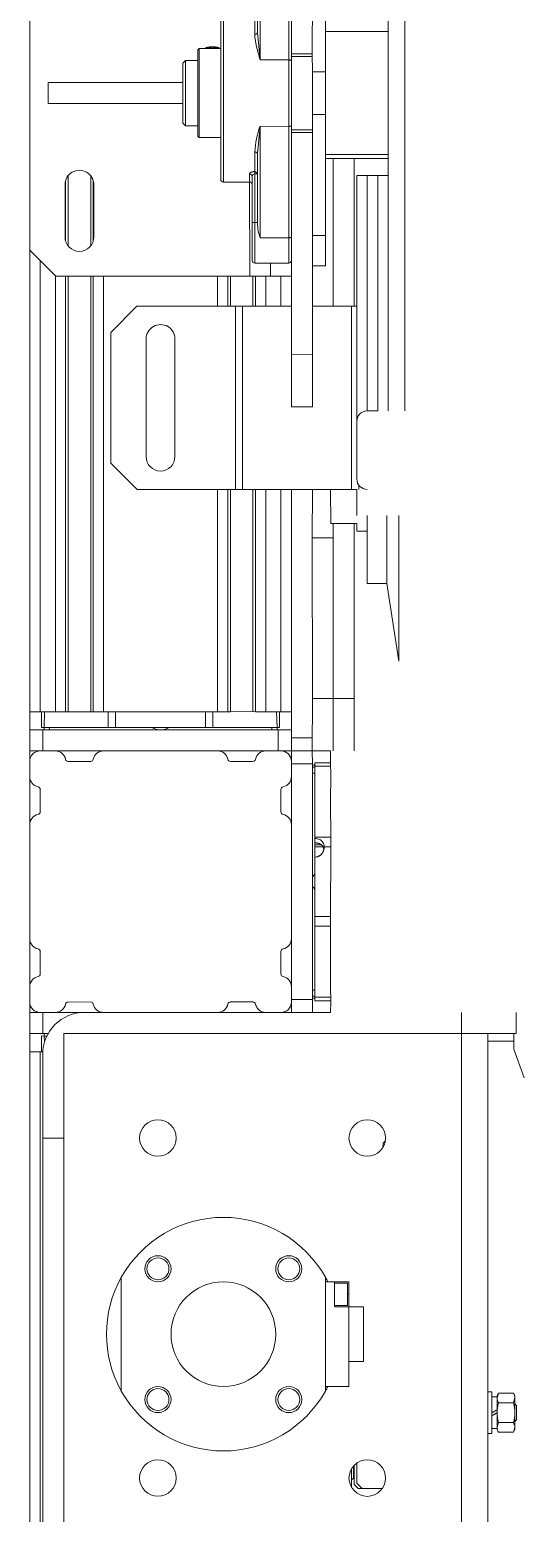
# Model space of a CAD drawing. Header units: millimetres. Extents: x 2179 to 48742, y 3478 to 161002.
# Drawn here: x 33257 to 33446, y 146367 to 146934 of the extents above; entities that cross this region are included whole.
import ezdxf

# ---------------------------------------------------------------- set-up
doc = ezdxf.new("R2010")
doc.units = ezdxf.units.MM
doc.layers.add('0-1', color=7, linetype='Continuous', lineweight=9)
doc.layers.add('2966-1_navrh dispozice stroju-HK_02_dwg-1', color=7, linetype='Continuous', lineweight=9, true_color=0x919191)

# ---------------------------------------------------------------- blocks, each defined once
blk = doc.blocks.new('2966-1_navrh dispozice stroju-HK_02_dwg-876232-1NP _ stroje')
at = {"layer": '0-1'}
for p, q in [((-65196.01, 59059.04), (-64987.74, 58933.85)), ((-65199.28, 59053.59), (-64991.01, 58928.39)), ((-65115.29, 59003.1), (-65127.65, 58982.53)), ((-65087.37, 58958.31), (-65075.01, 58978.88)), ((-65073.72, 58978.11), (-65086.09, 58957.54)), ((-65122.09, 58973.35), (-65126.21, 58966.49)), ((-65114.53, 58974.64), (-65117.1, 58970.35)), ((-65100.5, 58966.21), (-65103.08, 58961.92)), ((-65031.99, 58937.86), (-65080.42, 58966.97)), ((-65103.84, 58951.88), (-65125.62, 58964.97)), ((-65102.21, 58952.07), (-65098.09, 58958.92)), ((-65099.84, 58919.14), (-65156.4, 58953.14)), ((-65142.87, 58944.6), (-65143.12, 58944.53)), ((-65145.87, 58939.97), (-65145.81, 58939.71)), ((-65060.89, 58942.39), (-65063.47, 58938.11)), ((-65118.46, 58920.18), (-65146.75, 58937.18)), ((-64972.51, 58900.94), (-65032.51, 58937)), ((-65095.93, 58929.62), (-65093.31, 58928.05)), ((-65079.51, 58920.92), (-65067.09, 58913.45)), ((-65058.34, 58916.36), (-65062.62, 58918.93)), ((-65049.41, 58908.89), (-65059.26, 58914.82)), ((-65046.42, 58913.86), (-65056.28, 58919.79)), ((-65053.99, 58901.27), (-65044.36, 58917.29)), ((-65051.93, 58904.69), (-65061.79, 58910.62)), ((-65051.43, 58905.53), (-65061.28, 58911.46)), ((-65056.36, 58897.32), (-65066.22, 58903.24)), ((-64971.11, 58903.28), (-64972.5, 58904.12)), ((-65058.89, 58893.12), (-65068.74, 58899.05)), ((-65056.87, 58896.48), (-65066.73, 58902.4)), ((-65103.65, 58863.44), (-65126.67, 58877.28)), ((-65104.76, 58865.25), (-65124.54, 58877.14)), ((-65123.11, 58876.54), (-65105.97, 58866.23)), ((-64964.39, 58878.55), (-64911.68, 58846.87)), ((-65108.08, 58856.07), (-65131.1, 58869.9)), ((-65056.57, 58872.71), (-65018, 58849.53)), ((-65110.21, 58856.2), (-65129.98, 58868.09)), ((-65111.64, 58856.81), (-65128.78, 58867.11)), ((-65023.67, 58840.1), (-65062.24, 58863.28)), ((-64903.43, 58860.58), (-64886.29, 58850.28)), ((-64759.73, 58845.37), (-64764.88, 58836.8)), ((-64902.94, 58832.28), (-64898.82, 58839.14)), ((-64901.23, 58825.42), (-64908.09, 58829.54)), ((-64889.82, 58833.73), (-64889.31, 58834.59)), ((-64888.71, 58834.23), (-64889.22, 58833.37)), ((-64887.25, 58832.19), (-64886.73, 58833.04)), ((-64910.23, 58827.92), (-64909.38, 58827.4)), ((-64888.13, 58818.71), (-64880.74, 58814.27)), ((-64863.23, 58818.91), (-64862.61, 58818.54)), ((-64860.81, 58821.54), (-64859.52, 58823.68)), ((-64907.24, 58807.67), (-64902.8, 58815.06)), ((-64923.27, 58806.22), (-64928.42, 58809.32)), ((-64921.82, 58808.65), (-64926.96, 58811.74)), ((-64813.35, 58788.93), (-64836.62, 58802.92)), ((-64816.11, 58789.42), (-64815.6, 58790.28)), ((-64834.99, 58786.77), (-64827.6, 58782.33)), ((-64814.14, 58788.24), (-64813.63, 58789.1)), ((-64813.03, 58788.74), (-64813.54, 58787.88)), ((-64940.99, 58776.76), (-64946.13, 58779.85)), ((-64942.44, 58774.33), (-64947.59, 58777.42)), ((-64823.95, 58767.66), (-64828.39, 58760.27)), ((-64646.55, 58769.87), (-64647.58, 58768.16)), ((-64939.18, 58754.53), (-64934.74, 58761.92)), ((-64637.13, 58761.87), (-64636.09, 58763.59)), ((-64954.03, 58755.07), (-64953.17, 58754.55)), ((-64928.14, 58735.42), (-64935.53, 58739.86)), ((-64719.46, 58737.16), (-64682.2, 58714.76)), ((-64855.89, 58714.52), (-64860.33, 58707.13)), ((-64875, 58703.48), (-64882.39, 58707.92)), ((-64645.45, 58704.34), (-64651.63, 58708.05)), ((-64861.89, 58696.77), (-64855.04, 58692.64)), ((-64857.61, 58688.36), (-64851.61, 58684.75)), ((-64849.02, 58689.06), (-64849.55, 58688.18)), ((-64722.38, 58647.91), (-64759.65, 58670.31))]:
    blk.add_line(p, q, dxfattribs=at)
at = {"layer": '0-1', "flags": 128}
for points in [[(-65053.52, 58932.13), (-65050.95, 58936.42), (-65060.89, 58942.39), (-65100.5, 58966.21), (-65114.53, 58974.64), (-65154.14, 58998.45), (-65164.08, 59004.42), (-65166.66, 59000.14)], [(-65163.62, 58973.81), (-65140.75, 58960.06), (-65131.28, 58955.54), (-65167.78, 58977.48), (-65162.12, 58986.91), (-65125.62, 58964.97), (-65131.28, 58955.54)], [(-65145.58, 58978.14), (-65127.07, 58967.01), (-65122.95, 58973.86), (-65141.46, 58984.99)], [(-65182.41, 58981.7), (-65220.57, 58918.21), (-65217.15, 58904.48), (-65114.31, 58842.66), (-64963.03, 58751.73)], [(-65097.23, 58958.41), (-65103.08, 58961.92), (-65117.1, 58970.35), (-65122.95, 58973.86)], [(-65068.15, 58974.76), (-65070.17, 58971.41), (-65072.32, 58967.83), (-65074.33, 58964.48), (-64993.85, 58916.1), (-64974.84, 58904.67), (-64993.85, 58916.1)], [(-65072.32, 58967.83), (-64995.18, 58921.46), (-64993.03, 58925.04), (-65070.17, 58971.41)], [(-65127.07, 58967.01), (-65124.78, 58965.63), (-65103.64, 58952.92), (-65101.35, 58951.55)], [(-65062.42, 58909.57), (-65093.31, 58928.05), (-65098.47, 58919.48), (-65156.75, 58954.51), (-65151.59, 58963.08), (-65148.98, 58961.51)], [(-65140.7, 58958.87), (-65147.12, 58962.73), (-65147.88, 58963.18), (-65147.42, 58963.94)], [(-65028.5, 58907.76), (-65011.36, 58897.46), (-65007.24, 58904.31), (-65024.38, 58914.62), (-65028.5, 58907.76), (-65101.35, 58951.55), (-65097.23, 58958.41), (-65024.38, 58914.62)], [(-65067.34, 58929.94), (-65103.84, 58951.88), (-65109.5, 58942.45)], [(-65113.55, 58927.38), (-65117.78, 58920.35), (-65146.92, 58937.87), (-65142.69, 58944.9)], [(-65078.19, 58922.46), (-65101.07, 58936.21), (-65109.5, 58942.45), (-65073, 58920.51), (-65067.34, 58929.94), (-65059.02, 58924.93), (-65065.71, 58913.79), (-65079, 58921.78), (-65079.51, 58920.92), (-65094.64, 58930.01)], [(-65040.24, 58924.15), (-65032.51, 58937), (-65031.48, 58938.72)], [(-65121.89, 58922.24), (-65124.36, 58918.13), (-65145.79, 58931.01), (-65143.32, 58935.12)], [(-65094.51, 58932.14), (-65094.97, 58931.38), (-65095.72, 58931.83), (-65102.15, 58935.69)], [(-65124.36, 58918.13), (-65125.74, 58917.79), (-65145.45, 58929.64), (-65145.79, 58931.01)], [(-65094.97, 58931.38), (-65079, 58921.78), (-65078.48, 58922.63)], [(-65139.02, 58925.77), (-65165.55, 58881.63), (-65158.7, 58877.51), (-65132.16, 58921.65)], [(-65054.22, 58923.22), (-65058.34, 58916.36), (-65062.42, 58909.57), (-65100.58, 58846.08), (-65114.31, 58842.66)], [(-64956.99, 58907.36), (-64934.71, 58893.96), (-64906.86, 58882.59), (-64954.62, 58911.3)], [(-65055.38, 58898.95), (-65053.99, 58901.27), (-64993.99, 58865.21), (-64995.39, 58862.89), (-65055.38, 58898.95), (-65074.76, 58866.72), (-65071.34, 58853), (-65028.48, 58827.24), (-65014.76, 58830.66), (-64995.39, 58862.89)], [(-64993.99, 58865.21), (-64972.51, 58900.94), (-64971.48, 58902.65), (-64962.91, 58897.5)], [(-64980.24, 58888.08), (-64964.39, 58878.55), (-64960.27, 58885.41), (-64907.56, 58853.72), (-64964.98, 58888.24), (-64960.86, 58895.1), (-64960.34, 58895.96), (-64957.77, 58894.41), (-64955.71, 58897.84)], [(-64934.71, 58893.96), (-64938.57, 58887.54), (-64960.85, 58900.93)], [(-64976.64, 58894.08), (-64965.49, 58887.39), (-64964.98, 58888.24)], [(-64808.83, 58785.05), (-64805.22, 58791.04), (-64808.65, 58793.11), (-64813.62, 58796.09), (-64816.98, 58798.11), (-64817.82, 58798.62), (-64825.19, 58803.05), (-64826.03, 58803.55), (-64829.39, 58805.57), (-64866.76, 58828.04), (-64870.12, 58830.05), (-64870.96, 58830.56), (-64878.33, 58834.99), (-64879.17, 58835.5), (-64882.53, 58837.52), (-64887.5, 58840.5), (-64890.93, 58842.56), (-64894.54, 58836.56), (-64911.68, 58846.87), (-64907.56, 58853.72), (-64890.41, 58843.42), (-64907.56, 58853.72), (-64903.43, 58860.58), (-64960.86, 58895.1)], [(-64957.03, 58748.12), (-64950.18, 58744), (-64948.12, 58747.43), (-64945.13, 58752.39), (-64935.64, 58768.18), (-64913.19, 58805.53), (-64903.7, 58821.32), (-64900.72, 58826.28), (-64898.66, 58829.71), (-64905.51, 58833.83), (-64911.51, 58837.44), (-64984.36, 58881.23)], [(-64986.43, 58877.8), (-64913.57, 58834.01), (-64911.51, 58837.44)], [(-64991.43, 58869.47), (-64918.58, 58825.68), (-64916.56, 58829.04)], [(-64989.41, 58872.83), (-64916.56, 58829.04), (-64913.57, 58834.01)], [(-64991.94, 58868.63), (-64919.09, 58824.84), (-64918.58, 58825.68)], [(-65093.23, 58858.32), (-64950.52, 58772.54), (-64948.5, 58775.9)], [(-65091.21, 58861.68), (-64948.5, 58775.9), (-64926.04, 58813.27)], [(-64996.87, 58860.42), (-64924.02, 58816.63), (-64923.52, 58817.47)], [(-64996.37, 58861.26), (-64923.52, 58817.47), (-64919.09, 58824.84)], [(-65093.73, 58857.48), (-64951.03, 58771.7), (-64950.52, 58772.54)], [(-64998.89, 58857.06), (-64926.04, 58813.27), (-64924.02, 58816.63)], [(-65098.67, 58849.27), (-64955.96, 58763.49), (-64955.46, 58764.33)], [(-65098.16, 58850.11), (-64955.46, 58764.33), (-64951.03, 58771.7)], [(-64768.72, 58851.78), (-64761.86, 58847.65), (-64767.45, 58838.35), (-64604.61, 58740.46), (-64609.76, 58731.89)], [(-64762.3, 58846.92), (-64757.15, 58843.82), (-64745.67, 58841.59)], [(-65108.82, 58844.03), (-64960.97, 58755.16), (-64957.98, 58760.13)], [(-65100.86, 58846.01), (-64957.98, 58760.13), (-64955.96, 58763.49)], [(-64813.11, 58787.62), (-64808.83, 58785.05), (-64812.95, 58778.19), (-64816.38, 58780.25), (-64821.35, 58783.24), (-64837.13, 58792.72), (-64874.49, 58815.18), (-64890.27, 58824.66), (-64895.23, 58827.65), (-64898.66, 58829.71), (-64894.54, 58836.56), (-64890.25, 58833.99)], [(-64888.98, 58834.39), (-64890.16, 58835.1), (-64887.07, 58840.25)], [(-64862.62, 58825.55), (-64865.71, 58820.4), (-64888.98, 58834.39), (-64885.89, 58839.53)], [(-64779.46, 58833.9), (-64772.61, 58829.78), (-64767.45, 58838.35)], [(-64913.83, 58833.58), (-64908.69, 58830.49), (-64909.29, 58829.48), (-64921.82, 58808.65), (-64923.27, 58806.22), (-64940.99, 58776.76), (-64942.44, 58774.33), (-64954.97, 58753.5), (-64955.57, 58752.49), (-64960.71, 58755.59)], [(-64905.51, 58833.83), (-64908.09, 58829.54), (-64954.46, 58752.41)], [(-64914.43, 58832.57), (-64909.2, 58829.63), (-64908.35, 58829.12)], [(-64894.37, 58827.13), (-64890.25, 58833.99), (-64813.11, 58787.62), (-64817.23, 58780.76)], [(-64688.07, 58601.61), (-64850.91, 58699.5), (-64772.61, 58829.78), (-64609.76, 58731.89), (-64688.07, 58601.61), (-64692.19, 58594.76), (-64820.75, 58672.04), (-64816.63, 58678.89)], [(-64865.71, 58820.4), (-64865.33, 58820.18), (-64863.91, 58819.32), (-64863.23, 58818.91), (-64861.94, 58821.05)], [(-64839.72, 58804.78), (-64859.24, 58816.51), (-64862.61, 58818.54), (-64861.02, 58821.18)], [(-64833.53, 58808.06), (-64836.62, 58802.92), (-64839.72, 58804.78), (-64836.63, 58809.93)], [(-64809.08, 58793.36), (-64812.17, 58788.22), (-64813.35, 58788.93), (-64810.26, 58794.07)], [(-64750.69, 58781.6), (-64752.06, 58782.43), (-64752.38, 58783.68)], [(-64812.95, 58778.19), (-64815.01, 58774.76), (-64817.99, 58769.8), (-64827.48, 58754.01), (-64849.94, 58716.66), (-64853.69, 58710.41), (-64859.42, 58700.87), (-64862.41, 58695.91), (-64864.47, 58692.48)], [(-64646.13, 58769.62), (-64647.46, 58771.09), (-64644.55, 58775.93), (-64643.39, 58775.91), (-64642.62, 58775.45), (-64641.3, 58773.97), (-64644.2, 58769.14)], [(-64642.62, 58775.45), (-64637.78, 58772.54), (-64632.98, 58769.65)], [(-64634.95, 58770.83), (-64635.15, 58771.66), (-64639.87, 58774.49), (-64640.69, 58774.28)], [(-64636.32, 58759.52), (-64635.5, 58760.89), (-64649.21, 58769.14), (-64650.03, 58767.77)], [(-64631.69, 58768.19), (-64632.25, 58769.21), (-64632.98, 58769.65), (-64631.69, 58768.19), (-64634.59, 58763.36), (-64635.75, 58763.38), (-64636.48, 58763.82), (-64641.28, 58766.71), (-64646.13, 58769.62), (-64646.89, 58770.08), (-64647.46, 58771.09)], [(-64634.86, 58770.1), (-64637.77, 58765.27), (-64636.48, 58763.82)], [(-64960.11, 58756.59), (-64955.06, 58753.35), (-64954.2, 58752.84)], [(-64960.97, 58755.16), (-64963.03, 58751.73), (-64957.03, 58748.12), (-64954.46, 58752.41), (-64947.6, 58748.29)], [(-64950.18, 58744), (-64946.75, 58741.94), (-64941.78, 58738.95), (-64926.01, 58729.47)], [(-64717.97, 58736.27), (-64716.17, 58739.27), (-64713.34, 58743.98), (-64709.27, 58741.53), (-64709.52, 58741.1)], [(-64716.17, 58739.27), (-64708.03, 58734.37), (-64705.19, 58739.08), (-64702.36, 58743.8), (-64684.36, 58732.98), (-64687.2, 58728.27)], [(-64708.46, 58734.63), (-64705.88, 58738.91), (-64713.17, 58743.29), (-64715.74, 58739.01)], [(-64683.69, 58715.66), (-64679.05, 58723.37), (-64705.19, 58739.08), (-64709.27, 58741.53)], [(-64926, 58729.47), (-64888.64, 58707.01), (-64872.87, 58697.53)], [(-64643.05, 58707.56), (-64645.8, 58706.88), (-64652.43, 58710.87)], [(-64639.06, 58714.2), (-64643.05, 58707.56), (-64643.82, 58706.28), (-64645.88, 58705.77), (-64652.22, 58709.58)], [(-64647.96, 58705.85), (-64648.19, 58706.78), (-64652.09, 58709.12)], [(-64872.86, 58697.52), (-64867.9, 58694.54), (-64864.47, 58692.48), (-64857.61, 58688.36), (-64855.04, 58692.64), (-64853.95, 58694.45)], [(-64849.29, 58688.61), (-64854.44, 58691.7), (-64853.83, 58692.71), (-64853.36, 58693.49)], [(-64851.82, 58691.5), (-64853.92, 58692.56), (-64854.78, 58693.07)], [(-63202.81, 57698.31), (-64849.55, 58688.18), (-64851.61, 58684.75), (-63204.87, 57694.89)], [(-64848.25, 58688.56), (-64820.75, 58672.04), (-64816.63, 58678.89)]]:
    blk.add_lwpolyline(points, dxfattribs=at)
for points in [[(-65084.54, 58960.11), (-65036.12, 58931)], [(-64745.75, 58729.69), (-64745.75, 58729.7)]]:
    blk.add_lwpolyline(points, close=True, dxfattribs=at)
at = {"layer": '0-1'}
for centre, radius in [((-64756.87, 58778.31), 7), ((-64729.47, 58726.84), 5), ((-64729.47, 58726.84), 4.19), ((-64798.08, 58709.75), 7), ((-64645.45, 58711.34), 7), ((-64720.92, 58692.54), 20), ((-64686.62, 58701.08), 5), ((-64686.62, 58701.08), 4.19), ((-64755.23, 58683.99), 5), ((-64755.23, 58683.99), 4.19), ((-64712.38, 58658.23), 5), ((-64712.38, 58658.23), 4.19), ((-64686.67, 58642.77), 7)]:
    blk.add_circle(centre, radius, dxfattribs=at)
for centre, radius, start, end in [((-65146.49, 58937.61), 0.5, 148.9896, 238.9896), ((-65079.89, 58967.31), 38.67, 220.017, 234.851), ((-65094.68, 58930.27), 1.88, 84.7353, 123.6278), ((-65095.09, 58929.17), 0.958, 61.8096, 151.5561), ((-65094.07, 58930.87), 1.03, 150.6784, 236.6377), ((-65092.46, 58927.53), 1, 58.9896, 148.9896), ((-65059.87, 58925.45), 1, 328.9896, 58.9896), ((-65118.2, 58920.61), 0.5, 238.9896, 328.9896), ((-65068.15, 58941.28), 21.33, 241.9109, 256.8479), ((-64991.83, 58919.45), 3.91, 148.9896, 238.9896), ((-64991.83, 58919.45), 3.91, 148.9896, 238.9896), ((-65099.32, 58919.99), 1, 238.9896, 328.9896), ((-65066.57, 58914.31), 1, 238.9896, 328.9896), ((-64972.82, 58908.02), 3.91, 238.9896, 328.9896), ((-64972.82, 58908.02), 3.91, 238.9896, 328.9896), ((-65125.94, 58871.82), 5.5, 58.9896, 238.9896), ((-65059.41, 58868), 5.5, 58.9896, 238.9896), ((-65108.8, 58861.52), 5.5, 238.9896, 58.9896), ((-65020.84, 58844.81), 5.5, 238.9896, 58.9896), ((-64785.78, 58838.77), 15.92, 325.6767, 328.9896), ((-64897.29, 58824.22), 4, 58.9896, 148.9896), ((-64892.33, 58821.24), 4, 340.5266, 58.9896), ((-64900.28, 58819.25), 4, 148.9896, 227.4527), ((-64900.27, 58819.26), 4, 148.9896, 227.4527), ((-64887.61, 58819.57), 1, 160.5266, 238.9896), ((-64861.21, 58819.12), 2.07, 84.7538, 110.7034), ((-64903.65, 58815.57), 1, 328.9896, 47.4527), ((-64880.23, 58815.13), 1, 238.9896, 317.4527), ((-64880.22, 58815.13), 1, 238.9896, 317.4527), ((-64876.55, 58811.75), 4, 58.9896, 137.4527), ((-64876.54, 58811.75), 4, 58.9896, 137.4527), ((-64848.59, 58815.95), 6, 205.4323, 218.141), ((-64850.39, 58812.95), 3, 178.9896, 205.4323), ((-64909.76, 58803.47), 4, 70.5266, 148.9896), ((-64909.76, 58803.48), 4, 70.5266, 80.1196), ((-64908.1, 58808.18), 1, 250.5266, 328.9896), ((-64908.09, 58808.19), 1, 250.5266, 328.9896), ((-64850.39, 58812.95), 3, 272.547, 298.9896), ((-64848.59, 58815.95), 6, 259.8383, 272.547), ((-64936.42, 58794.07), 6, 295.4323, 2.547), ((-64839.19, 58789.29), 4, 340.5266, 58.9896), ((-64834.47, 58787.63), 1, 160.5266, 238.9896), ((-64827.09, 58783.19), 1, 238.9896, 317.4527), ((-64827.08, 58783.18), 1, 238.9896, 317.4527), ((-64823.41, 58779.81), 4, 58.9896, 137.4527), ((-64823.4, 58779.8), 4, 58.9896, 137.4527), ((-64818.44, 58776.82), 4, 328.9896, 58.9896), ((-64644.46, 58772.18), 3.74, 60.6176, 91.3668), ((-64644.55, 58760.98), 13.39, 59.6348, 75.9328), ((-64932.22, 58766.11), 4, 148.9896, 227.4527), ((-64932.21, 58766.12), 4, 148.9896, 227.4527), ((-64823.09, 58767.14), 1, 70.5266, 148.9896), ((-64823.09, 58767.14), 1, 70.5266, 148.9896), ((-64821.43, 58771.85), 4, 250.5266, 260.1196), ((-64821.42, 58771.86), 4, 250.5266, 328.9896), ((-64644.29, 58772.88), 3.74, 240.6176, 271.3668), ((-64634.26, 58778.11), 13.39, 222.0465, 238.3444), ((-64644.8, 58761.14), 13.39, 42.0406, 58.3503), ((-64634.73, 58766.51), 3.59, 60.6917, 92.0608), ((-64935.6, 58762.43), 1, 328.9896, 47.4527), ((-64935.6, 58762.43), 1, 328.9896, 47.4527), ((-64634.52, 58778.26), 13.39, 239.629, 255.9387), ((-64634.72, 58766.95), 3.59, 240.6917, 272.0608), ((-64827.53, 58759.75), 1, 148.9896, 227.4527), ((-64830.91, 58756.07), 4, 328.9896, 47.4527), ((-64830.91, 58756.08), 4, 328.9896, 47.4527), ((-64941.7, 58750.33), 4, 70.5266, 148.9896), ((-64941.7, 58750.34), 4, 70.5266, 80.1196), ((-64940.03, 58755.05), 1, 250.5266, 328.9896), ((-64940.04, 58755.04), 1, 250.5266, 328.9896), ((-64944.69, 58745.37), 4, 148.9896, 238.9896), ((-64939.72, 58742.38), 4, 238.9896, 317.4527), ((-64936.04, 58739), 1, 58.9896, 137.4527), ((-64936.03, 58739), 1, 58.9896, 137.4527), ((-64928.65, 58734.56), 1, 340.5266, 58.9896), ((-64923.95, 58732.9), 4, 160.5266, 238.9896), ((-64923.94, 58732.9), 4, 160.5266, 238.9896), ((-64720.92, 58692.54), 44.65, 88.1264, 209.8529), ((-64720.92, 58692.54), 44.65, 85.6005, 88.1264), ((-64853.36, 58718.72), 4, 250.5266, 328.9896), ((-64720.92, 58692.54), 44.65, 29.8529, 32.3788), ((-64840.05, 58702.21), 15.92, 148.9896, 238.9896), ((-64855.03, 58714.01), 1, 70.5266, 148.9896), ((-64855.04, 58714), 1, 70.5266, 148.9896), ((-64853.37, 58718.71), 4, 250.5266, 260.1196), ((-64720.92, 58692.54), 44.65, 268.1264, 29.8529), ((-64886.59, 58710.44), 4, 238.9896, 317.4527), ((-64886.58, 58710.44), 4, 238.9896, 317.4527), ((-64882.9, 58707.06), 1, 58.9896, 137.4527), ((-64882.89, 58707.06), 1, 58.9896, 137.4527), ((-64859.47, 58706.62), 1, 148.9896, 227.4527), ((-64862.85, 58702.93), 4, 328.9896, 47.4527), ((-64862.85, 58702.94), 4, 328.9896, 47.4527), ((-64875.52, 58702.63), 1, 340.5266, 58.9896), ((-64875.51, 58702.62), 1, 340.5266, 58.9896), ((-64870.8, 58700.95), 4, 160.5266, 238.9896), ((-64865.84, 58697.97), 4, 238.9896, 328.9896), ((-64720.92, 58692.54), 44.65, 209.8529, 268.1264)]:
    blk.add_arc(centre, radius, start, end, dxfattribs=at)
for points, knots in [([(-65124.78, 58965.63), (-65124.79, 58965.64), (-65124.82, 58965.65), (-65124.85, 58965.66), (-65124.89, 58965.65), (-65124.93, 58965.65), (-65124.97, 58965.63), (-65125.01, 58965.61), (-65125.06, 58965.59), (-65125.12, 58965.55), (-65125.18, 58965.5), (-65125.23, 58965.45), (-65125.28, 58965.41), (-65125.32, 58965.36), (-65125.36, 58965.32), (-65125.39, 58965.28), (-65125.42, 58965.25), (-65125.45, 58965.22), (-65125.47, 58965.18), (-65125.5, 58965.15), (-65125.53, 58965.11), (-65125.55, 58965.07), (-65125.58, 58965.03), (-65125.6, 58964.99), (-65125.62, 58964.97)], [0, 0, 0, 0, 0.036387, 0.063445, 0.097187, 0.132663, 0.169619, 0.207542, 0.258318, 0.320173, 0.390996, 0.456264, 0.515416, 0.568656, 0.616552, 0.65979, 0.699051, 0.734959, 0.77292, 0.812741, 0.854396, 0.89313, 0.929824, 1, 1, 1, 1]), ([(-65140.7, 58958.87), (-65140.69, 58958.89), (-65140.67, 58958.92), (-65140.64, 58958.97), (-65140.62, 58959.01), (-65140.6, 58959.05), (-65140.58, 58959.1), (-65140.57, 58959.15), (-65140.55, 58959.19), (-65140.54, 58959.25), (-65140.52, 58959.3), (-65140.51, 58959.35), (-65140.51, 58959.41), (-65140.5, 58959.47), (-65140.5, 58959.53), (-65140.5, 58959.6), (-65140.51, 58959.66), (-65140.52, 58959.73), (-65140.54, 58959.79), (-65140.57, 58959.86), (-65140.6, 58959.92), (-65140.66, 58959.99), (-65140.71, 58960.04), (-65140.75, 58960.06)], [0, 0, 0, 0, 0.052709, 0.088099, 0.123865, 0.16016, 0.197134, 0.23494, 0.273727, 0.313637, 0.354806, 0.39735, 0.441362, 0.486898, 0.533969, 0.582521, 0.632434, 0.683512, 0.735497, 0.788096, 0.841022, 0.894049, 1, 1, 1, 1]), ([(-65131.28, 58955.54), (-65132.96, 58956.03), (-65136.17, 58956.92), (-65139.31, 58958.06), (-65140.7, 58958.87)], [0, 0, 0, 0, 0.522432, 1, 1, 1, 1]), ([(-65103.84, 58951.88), (-65103.82, 58951.9), (-65103.8, 58951.93), (-65103.77, 58951.98), (-65103.75, 58952.02), (-65103.73, 58952.06), (-65103.71, 58952.1), (-65103.7, 58952.14), (-65103.68, 58952.18), (-65103.66, 58952.22), (-65103.64, 58952.27), (-65103.62, 58952.32), (-65103.61, 58952.38), (-65103.59, 58952.44), (-65103.57, 58952.51), (-65103.56, 58952.59), (-65103.55, 58952.66), (-65103.55, 58952.71), (-65103.55, 58952.76), (-65103.56, 58952.8), (-65103.57, 58952.84), (-65103.59, 58952.87), (-65103.61, 58952.9), (-65103.63, 58952.92), (-65103.64, 58952.92)], [0, 0, 0, 0, 0.070176, 0.10687, 0.145604, 0.187259, 0.22708, 0.265041, 0.300949, 0.34021, 0.383448, 0.431344, 0.484584, 0.543736, 0.609004, 0.679827, 0.741682, 0.792458, 0.830381, 0.867337, 0.902813, 0.936555, 0.963613, 1, 1, 1, 1]), ([(-65143.12, 58944.53), (-65143.18, 58944.51), (-65143.25, 58944.48), (-65143.34, 58944.42), (-65143.41, 58944.38), (-65143.48, 58944.32), (-65143.56, 58944.26), (-65143.66, 58944.17), (-65143.76, 58944.07), (-65143.86, 58943.96), (-65143.95, 58943.86), (-65144.04, 58943.76), (-65144.13, 58943.66), (-65144.22, 58943.54), (-65144.32, 58943.42), (-65144.4, 58943.3), (-65144.48, 58943.19), (-65144.57, 58943.07), (-65144.66, 58942.93), (-65144.76, 58942.78), (-65144.85, 58942.64), (-65144.93, 58942.51), (-65145.01, 58942.38), (-65145.09, 58942.23), (-65145.17, 58942.08), (-65145.26, 58941.92), (-65145.32, 58941.79), (-65145.38, 58941.67), (-65145.44, 58941.54), (-65145.51, 58941.4), (-65145.57, 58941.26), (-65145.62, 58941.13), (-65145.67, 58941.01), (-65145.71, 58940.88), (-65145.76, 58940.75), (-65145.8, 58940.61), (-65145.83, 58940.48), (-65145.85, 58940.38), (-65145.87, 58940.29), (-65145.88, 58940.21), (-65145.88, 58940.1), (-65145.88, 58940.02), (-65145.87, 58939.97)], [0, 0, 0, 0, 0.029955, 0.044008, 0.058555, 0.073379, 0.093161, 0.11737, 0.145368, 0.171624, 0.19589, 0.218128, 0.244019, 0.272307, 0.302117, 0.327263, 0.34876, 0.376612, 0.40857, 0.443824, 0.473153, 0.5, 0.526847, 0.556176, 0.59143, 0.623388, 0.65124, 0.672737, 0.697883, 0.727693, 0.755981, 0.781872, 0.80411, 0.828376, 0.854632, 0.88263, 0.906839, 0.926621, 0.941445, 0.955992, 0.970045, 1, 1, 1, 1]), ([(-65142.87, 58944.6), (-65142.93, 58944.57), (-65143.01, 58944.52), (-65143.11, 58944.46), (-65143.19, 58944.4), (-65143.28, 58944.32), (-65143.39, 58944.22), (-65143.5, 58944.12), (-65143.61, 58944), (-65143.71, 58943.89), (-65143.8, 58943.79), (-65143.9, 58943.67), (-65144.01, 58943.54), (-65144.11, 58943.41), (-65144.2, 58943.28), (-65144.28, 58943.16), (-65144.38, 58943.03), (-65144.48, 58942.87), (-65144.59, 58942.71), (-65144.69, 58942.56), (-65144.77, 58942.41), (-65144.86, 58942.27), (-65144.95, 58942.11), (-65145.04, 58941.95), (-65145.13, 58941.78), (-65145.2, 58941.63), (-65145.27, 58941.5), (-65145.33, 58941.36), (-65145.4, 58941.21), (-65145.47, 58941.06), (-65145.53, 58940.92), (-65145.58, 58940.78), (-65145.63, 58940.64), (-65145.68, 58940.5), (-65145.72, 58940.35), (-65145.76, 58940.21), (-65145.78, 58940.09), (-65145.8, 58939.99), (-65145.81, 58939.87), (-65145.81, 58939.78), (-65145.81, 58939.71)], [0, 0, 0, 0, 0.032812, 0.047716, 0.062903, 0.083171, 0.107975, 0.13666, 0.163561, 0.188423, 0.211207, 0.237733, 0.266716, 0.297259, 0.323022, 0.345046, 0.373582, 0.406325, 0.442445, 0.472494, 0.5, 0.527506, 0.557555, 0.593675, 0.626418, 0.654954, 0.676978, 0.702741, 0.733284, 0.762267, 0.788793, 0.811577, 0.836439, 0.86334, 0.892025, 0.916829, 0.937097, 0.952284, 0.967188, 1, 1, 1, 1]), ([(-65101.07, 58936.21), (-65101.11, 58936.23), (-65101.17, 58936.26), (-65101.27, 58936.27), (-65101.33, 58936.28), (-65101.4, 58936.27), (-65101.47, 58936.26), (-65101.54, 58936.24), (-65101.6, 58936.21), (-65101.65, 58936.18), (-65101.71, 58936.15), (-65101.76, 58936.12), (-65101.8, 58936.09), (-65101.85, 58936.05), (-65101.89, 58936.01), (-65101.93, 58935.98), (-65101.96, 58935.94), (-65102, 58935.9), (-65102.03, 58935.87), (-65102.06, 58935.83), (-65102.1, 58935.77), (-65102.13, 58935.73), (-65102.15, 58935.69)], [0, 0, 0, 0, 0.105952, 0.158979, 0.211905, 0.264504, 0.316489, 0.367567, 0.41748, 0.466033, 0.513103, 0.55864, 0.602652, 0.645196, 0.686365, 0.726276, 0.765062, 0.802868, 0.839843, 0.876138, 0.911904, 1, 1, 1, 1]), ([(-65095.72, 58931.83), (-65095.79, 58931.73), (-65095.87, 58931.57), (-65095.97, 58931.35), (-65096.03, 58931.19), (-65096.09, 58931.03), (-65096.13, 58930.87), (-65096.16, 58930.72), (-65096.19, 58930.57), (-65096.2, 58930.43), (-65096.21, 58930.3), (-65096.2, 58930.18), (-65096.19, 58930.07), (-65096.17, 58929.97), (-65096.14, 58929.88), (-65096.1, 58929.8), (-65096.04, 58929.7), (-65095.98, 58929.65), (-65095.93, 58929.62)], [0, 0, 0, 0, 0.15246, 0.227069, 0.30002, 0.370906, 0.43932, 0.504859, 0.567137, 0.625805, 0.680643, 0.7316, 0.778787, 0.822402, 0.862711, 0.900074, 0.934965, 1, 1, 1, 1]), ([(-65067.34, 58929.94), (-65067.32, 58929.96), (-65067.3, 58929.99), (-65067.28, 58930.04), (-65067.25, 58930.08), (-65067.23, 58930.12), (-65067.21, 58930.16), (-65067.2, 58930.2), (-65067.18, 58930.24), (-65067.16, 58930.28), (-65067.14, 58930.33), (-65067.12, 58930.38), (-65067.11, 58930.44), (-65067.09, 58930.5), (-65067.07, 58930.57), (-65067.06, 58930.65), (-65067.05, 58930.72), (-65067.05, 58930.77), (-65067.05, 58930.82), (-65067.06, 58930.86), (-65067.07, 58930.9), (-65067.09, 58930.93), (-65067.11, 58930.96), (-65067.13, 58930.98), (-65067.14, 58930.98)], [0, 0, 0, 0, 0.070176, 0.10687, 0.145604, 0.187259, 0.22708, 0.265041, 0.300949, 0.34021, 0.383448, 0.431344, 0.484584, 0.543736, 0.609004, 0.679827, 0.741682, 0.792458, 0.830381, 0.867337, 0.902813, 0.936555, 0.963613, 1, 1, 1, 1]), ([(-64860.81, 58821.54), (-64861.32, 58821.83), (-64862.2, 58822.08), (-64863.36, 58821.87), (-64864.42, 58821.35), (-64865.02, 58820.68), (-64865.33, 58820.18)], [0, 0, 0, 0, 0.335647, 0.49964, 0.66379, 1, 1, 1, 1]), ([(-64861.94, 58821.05), (-64862.07, 58821), (-64862.26, 58820.91), (-64862.5, 58820.77), (-64862.68, 58820.66), (-64862.84, 58820.54), (-64863, 58820.41), (-64863.14, 58820.28), (-64863.28, 58820.14), (-64863.41, 58820), (-64863.54, 58819.85), (-64863.71, 58819.63), (-64863.83, 58819.45), (-64863.91, 58819.32)], [0, 0, 0, 0, 0.155066, 0.235539, 0.314286, 0.391373, 0.466901, 0.541005, 0.61384, 0.685579, 0.756409, 0.826524, 1, 1, 1, 1]), ([(-64860.02, 58820.97), (-64860.18, 58821.02), (-64860.51, 58821.12), (-64860.85, 58821.17), (-64861.02, 58821.18)], [0, 0, 0, 0, 0.499966, 1, 1, 1, 1]), ([(-64859.24, 58816.51), (-64859.15, 58816.67), (-64859.03, 58816.9), (-64858.91, 58817.24), (-64858.85, 58817.49), (-64858.8, 58817.75), (-64858.77, 58818.01), (-64858.77, 58818.27), (-64858.78, 58818.53), (-64858.82, 58818.79), (-64858.87, 58819.04), (-64858.93, 58819.28), (-64859.02, 58819.52), (-64859.12, 58819.76), (-64859.24, 58819.98), (-64859.36, 58820.19), (-64859.51, 58820.4), (-64859.66, 58820.59), (-64859.82, 58820.78), (-64860, 58820.95), (-64860.18, 58821.11), (-64860.45, 58821.32), (-64860.66, 58821.45), (-64860.81, 58821.54)], [0, 0, 0, 0, 0.090046, 0.134992, 0.179847, 0.224582, 0.26917, 0.313587, 0.357812, 0.401826, 0.445615, 0.48917, 0.532485, 0.575561, 0.618403, 0.66102, 0.703428, 0.745645, 0.787694, 0.8296, 0.871393, 0.913102, 1, 1, 1, 1]), ([(-64642.32, 58764.99), (-64642.32, 58765), (-64642.32, 58765.01), (-64642.32, 58765.02), (-64642.32, 58765.03), (-64642.32, 58765.04), (-64642.32, 58765.05), (-64642.32, 58765.06), (-64642.32, 58765.07), (-64642.32, 58765.08), (-64642.32, 58765.09), (-64642.32, 58765.1), (-64642.32, 58765.12), (-64642.32, 58765.13), (-64642.31, 58765.14), (-64642.31, 58765.16), (-64642.31, 58765.19), (-64642.31, 58765.22), (-64642.31, 58765.25), (-64642.31, 58765.28), (-64642.31, 58765.32), (-64642.31, 58765.37), (-64642.31, 58765.45), (-64642.31, 58765.59), (-64642.3, 58766.21), (-64642.29, 58766.79), (-64642.28, 58767.3)], [0, 0, 0, 0, 0.009049, 0.012485, 0.016281, 0.020973, 0.025334, 0.029283, 0.03253, 0.036554, 0.041739, 0.047044, 0.052411, 0.057699, 0.064298, 0.072796, 0.084202, 0.09623, 0.108818, 0.12173, 0.138438, 0.160953, 0.193062, 0.242902, 0.332291, 1, 1, 1, 1]), ([(-64641.34, 58764.41), (-64641.33, 58764.9), (-64641.32, 58765.51), (-64641.31, 58766.16), (-64641.31, 58766.35), (-64641.3, 58766.43), (-64641.3, 58766.49), (-64641.3, 58766.53), (-64641.3, 58766.55), (-64641.3, 58766.57), (-64641.3, 58766.59), (-64641.3, 58766.61), (-64641.3, 58766.63), (-64641.3, 58766.64), (-64641.3, 58766.65), (-64641.3, 58766.66), (-64641.3, 58766.67), (-64641.3, 58766.68), (-64641.3, 58766.69), (-64641.3, 58766.69), (-64641.3, 58766.7), (-64641.3, 58766.71), (-64641.3, 58766.71), (-64641.3, 58766.72)], [0, 0, 0, 0, 0.640518, 0.788734, 0.84884, 0.882353, 0.903943, 0.919082, 0.930317, 0.938999, 0.947463, 0.955551, 0.96322, 0.968934, 0.973372, 0.976927, 0.980536, 0.984103, 0.98759, 0.990296, 0.992479, 0.995134, 1, 1, 1, 1]), ([(-64641.33, 58764.4), (-64641.32, 58764.76), (-64641.31, 58765.29), (-64641.3, 58765.88), (-64641.3, 58766.16), (-64641.29, 58766.29), (-64641.29, 58766.37), (-64641.29, 58766.43), (-64641.29, 58766.47), (-64641.29, 58766.5), (-64641.29, 58766.53), (-64641.29, 58766.56), (-64641.29, 58766.58), (-64641.29, 58766.6), (-64641.29, 58766.62), (-64641.29, 58766.63), (-64641.29, 58766.64), (-64641.29, 58766.65), (-64641.29, 58766.66), (-64641.29, 58766.67), (-64641.29, 58766.68), (-64641.29, 58766.69), (-64641.29, 58766.7), (-64641.29, 58766.71)], [0, 0, 0, 0, 0.465205, 0.685703, 0.775122, 0.824979, 0.857098, 0.87962, 0.896333, 0.909249, 0.921842, 0.933874, 0.945283, 0.953784, 0.960385, 0.965675, 0.971044, 0.97635, 0.981537, 0.985563, 0.988811, 0.992762, 1, 1, 1, 1])]:
    blk.add_open_spline(points, degree=3, knots=knots, dxfattribs=at)

msp = doc.modelspace()

# ---------------------------------------------------------------- block references
at = {"layer": '2966-1_navrh dispozice stroju-HK_02_dwg-1', "rotation": 301.0103595051887}
msp.add_blockref('2966-1_navrh dispozice stroju-HK_02_dwg-876232-1NP _ stroje', (16370.46, 60726.75), dxfattribs=at)

doc.saveas('drawing.dxf')
